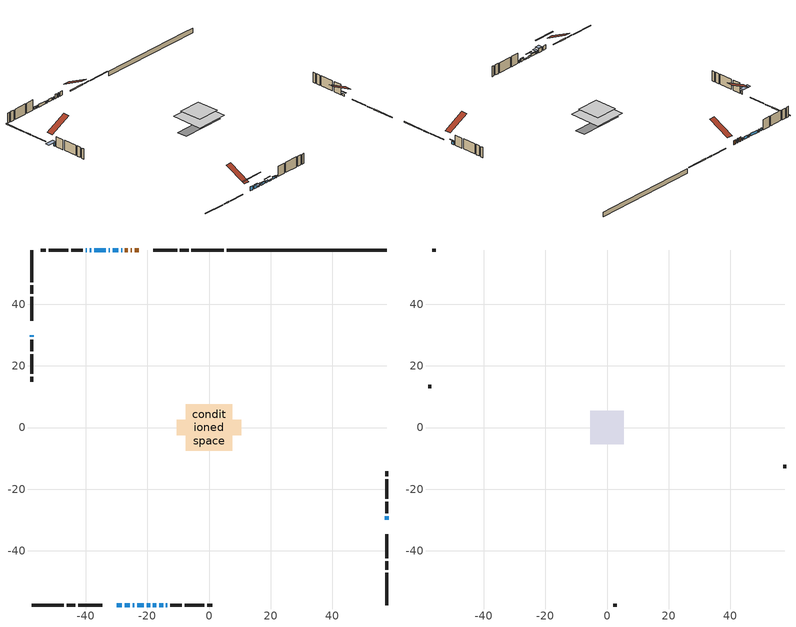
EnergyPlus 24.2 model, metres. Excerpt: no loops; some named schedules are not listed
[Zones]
conditioned space
 floor adiabatic (AdiabaticFloorConstruction): -7.55,-7.55 -7.55,7.55 7.55,7.55 7.55,-7.55 z2.9
 floor foundation (Slab1 construction): -10.51,-2.44 -10.51,2.44 10.51,2.44 10.51,-2.44 z-1.83
 wall outside (RimJoist1 construction): 4.82,57.57 -5.71,57.57 / -57.57,-57.57 -47.03,-57.57 / -57.57,57.57 -57.57,47.03 / 57.57,-57.57 57.57,-47.03 z0.46:0.76
 wall outside (RimJoist2 construction): -6.64,57.57 -9.41,57.57 / -46.11,-57.57 -43.34,-57.57 / -57.57,46.11 -57.57,43.34 / 57.57,-46.11 57.57,-43.34 z0.46:0.76
 wall outside (RimJoist3 construction): -10.34,57.57 -18.04,57.57 / -42.41,-57.57 -34.7,-57.57 / -57.57,42.41 -57.57,34.7 / 57.57,-42.41 57.57,-34.7 z0.46:0.76
 wall outside (AdiabaticWallConstruction 1): -22.75,57.57 -24.11,57.57 / -25.03,57.57 -25.42,57.57 / -26.35,57.57 -27.25,57.57 z0.46:2.49
 wall outside (AdiabaticWallConstruction): -28.17,57.57 -28.48,57.57 / -29.41,57.57 -31.18,57.57 / -32.11,57.57 -32.54,57.57 / -33.47,57.57 -37.23,57.57 / -38.16,57.57 -38.65,57.57 / -39.58,57.57 -40.02,57.57 z0.46:1.68; -29.99,-57.57 -28.32,-57.57 z0.46:2.37; -27.39,-57.57 -25.71,-57.57 z0.46:2.29; -24.78,-57.57 -24.27,-57.57 z0.46:1.58; -23.35,-57.57 -21.11,-57.57 / 57.57,-30 57.57,-28.77 / -16.14,-57.57 -14.92,-57.57 z0.46:1.53; -20.18,-57.57 -19.11,-57.57 z0.46:1.43; -18.19,-57.57 -17.06,-57.57 z0.46:0.92; -57.57,30 -57.57,29.38 z0.46:2.19; -13.99,-57.57 -13.48,-57.57 z0.46:1.22
 wall outside (Wall1 construction): -40.95,57.57 -44.7,57.57 / -12.55,-57.57 -8.8,-57.57 / -57.57,28.46 -57.57,24.71 / 57.57,-27.85 57.57,-24.1 z0.46:5.34
 wall outside (Wall2 construction): -45.63,57.57 -52.01,57.57 / -7.87,-57.57 -1.49,-57.57 / -57.57,23.78 -57.57,17.4 / 57.57,-23.17 57.57,-16.79 z0.46:5.34
 wall outside (Wall3 construction): -52.94,57.57 -54.6,57.57 / -0.56,-57.57 1.1,-57.57 / -57.57,16.47 -57.57,14.81 / 57.57,-15.86 57.57,-14.2 z0.46:5.34
 wall foundation (FoundationWall1 construction): 5.75,57.57,-1.83 5.75,57.57,0.46 52.39,57.57,0.46 52.39,57.57,0.36 57.57,57.57,0.36 57.57,57.57,-1.83
 window (WindowConstruction 12): -28.18,57.57 -28.48,57.57 z0.46:1.68
 window (WindowConstruction 5): -29.99,-57.57 -28.32,-57.57 z0.46:2.37
 window (WindowConstruction 6): -27.39,-57.57 -25.71,-57.57 z0.46:2.29
 window (WindowConstruction 7): -24.78,-57.57 -24.27,-57.57 z0.46:1.58
 window (WindowConstruction 8): -23.34,-57.57 -21.11,-57.57 z0.46:1.53
 window (WindowConstruction 9): -29.41,57.57 -31.18,57.57 z0.46:1.68
 window (WindowConstruction 10): 57.57,-29.99 57.57,-28.77 z0.46:1.53
 window (WindowConstruction 11): -20.18,-57.57 -19.11,-57.57 z0.46:1.43
 window (WindowConstruction 15): -18.18,-57.57 -17.07,-57.57 z0.46:0.92
 window (WindowConstruction 13): -32.11,57.57 -32.54,57.57 z0.46:1.68
 window (WindowConstruction 14): -57.57,29.99 -57.57,29.38 z0.46:2.19
 window (WindowConstruction): -33.47,57.57 -37.23,57.57 z0.46:1.68
 window (WindowConstruction 1): -38.16,57.57 -38.65,57.57 z0.46:1.68
 window (WindowConstruction 2): -39.58,57.57 -40.02,57.57 z0.46:1.68
 window (WindowConstruction 3): -16.14,-57.57 -14.92,-57.57 z0.46:1.53
 window (WindowConstruction 4): -13.99,-57.57 -13.48,-57.57 z0.46:1.22
 door (Door): -22.75,57.57 -24.11,57.57 z0.46:2.49
 door (Door 1): -25.03,57.57 -25.42,57.57 z0.46:2.49
 door (Door 2): -26.35,57.57 -27.25,57.57 z0.46:2.49
 ceiling adiabatic (AdiabaticFloorConstruction): 7.55,-7.55 7.55,7.55 -7.55,7.55 -7.55,-7.55 z2.9
attic - vented
 floor to conditioned space (Floor1 construction Reversed): -5.39,-5.39 -5.39,5.39 5.39,5.39 5.39,-5.39 z5.34
 wall outside (Wall4 construction): -55.53,57.57 -56.64,57.57 / 2.03,-57.57 3.14,-57.57 / -57.57,13.88 -57.57,12.77 / 57.57,-13.27 57.57,-12.16 z0.46:5.34
 roof outside (Roof1 construction): -21.82,57.57,5.34 -21.82,47.37,10.44 -18.97,47.37,10.44 -18.97,57.57,5.34; -30.92,-57.57,5.34 -30.92,-47.37,10.44 -33.77,-47.37,10.44 -33.77,-57.57,5.34; -57.57,30.92,5.34 -47.37,30.92,10.44 -47.37,33.77,10.44 -57.57,33.77,5.34; 57.57,-30.92,5.34 47.37,-30.92,10.44 47.37,-33.77,10.44 57.57,-33.77,5.34
shading: -23.75,-57.57 -34.56,-57.57 -34.56,-57.87 -23.75,-57.87 z6.93; -25.53,-57.57 -27.57,-57.57 -27.57,-59.4 -25.53,-59.4 z2.47; -23.98,-57.57 -25.08,-57.57 -25.08,-59.4 -23.98,-59.4 z1.88; -20.93,-57.57 -23.52,-57.57 -23.52,-57.87 -20.93,-57.87 z1.71; 57.57,-28.02 57.57,-30.75 57.87,-30.75 57.87,-28.02 z2.29; -17.89,-57.57 -21.4,-57.57 -21.4,-57.87 -17.89,-57.87 z2.65; -17.01,-57.57 -18.25,-57.57 -18.25,-57.69 -17.01,-57.69 z0.98; -57.57,28.77 -57.57,30.6 -61.84,30.6 -61.84,28.77 z2.8; -14.74,-57.57 -16.32,-57.57 -16.32,-57.95 -14.74,-57.95 z1.71; -13.3,-57.57 -14.17,-57.57 -14.17,-57.95 -13.3,-57.95 z1.4
[Building]
Building 1: Terrain=Suburbs
[Site:Location]
Sault Ste Marie AP_ON: Latitude {deg}=46.49; Longitude {deg}=-84.51; Time Zone {hr}=-5; Elevation {m}=192; Keep Site Location Information=Yes
[Site:GroundTemperature:Shallow]
0.840846, -1.16074, -1.32103, -0.371179, 3.44196, 7.23733, 10.5277, 12.6121, 12.7892, 11.0939, 7.8874, 4.20846
[Site:WaterMainsTemperature]
Calculation Method=Schedule; Temperature Schedule=mains temperature schedule
[Material] Roughness=Rough; Thermal Absorptance=0.9
Name | Thickness {m} | Conductivity {W/m-K} | Density {kg/m3} | Specific Heat {J/kg-K} | Solar Absorptance | Visible Absorptance
asphalt or fiberglass shingles | 0.00635 | 0.162714 | 1121.4 | 1465.45 | 0.91 | 0.91
ceiling loosefill ins | 0.338667 | 0.0480833 | 16.02 | 1046.75 | 0.7 | 0.7
ceiling stud and cavity | 0.1397 | 0.135387 | 65.682 | 1177.47 | 0.7 | 0.7
concrete 4.0 in. | 0.1016 | 1.803125 | 2242.8 | 837.4 | 0.7 | 0.7
concrete 8.0 in. | 0.2032 | 1.803125 | 2242.8 | 837.4 | 0.7 | 0.7
door material | 0.04445 | 0.053851 | 512.64 | 1214.23 | 0.7 | 0.7
door material 1 | 0.04445 | 0.0639163 | 512.64 | 1214.23 | 0.7 | 0.7
exterior vertical ins | 0.0460229 | 0.029427 | 32.04 | 1214.23 | 0.7 | 0.7
floor covering | 0.0127 | 0.0433444 | 54.468 | 1339.84 | 0.6 | 0.6
floor rigid ins; wall rigid ins 1 | 0.512978 | 0.029427 | 32.04 | 1214.23 | 0.7 | 0.7
floor stud and cavity | 0.1397 | 1.75129 | 37.0049 | 1207.88 | 0.7 | 0.7
furniture material conditioned space 1 | 0.1524 | 0.115458 | 640.8 | 1214.23 | 0.6 | 0.6
gypsum board | 0.0127 | 0.160291 | 801 | 837.4 | 0.6 | 0.6
gypsum board 1 | 0.0127 | 0.160291 | 801 | 837.4 | 0.7 | 0.7
osb sheathing 0.5 in. | 0.0127 | 0.115458 | 512.64 | 1214.23 | 0.7 | 0.7
osb sheathing 0.75 in. | 0.01905 | 0.115458 | 512.64 | 1214.23 | 0.7 | 0.7
osb sheathing 2.0 in. | 0.0508 | 0.115458 | 512.64 | 1214.23 | 0.7 | 0.7
rim joist rigid ins; wall rigid ins | 0.051816 | 0.029427 | 32.04 | 1214.23 | 0.7 | 0.7
rim joist stud and cavity | 0.0508 | 0.0404867 | 125.044 | 1163.47 | 0.6 | 0.6
rim joist stud and cavity 1 | 0.0508 | 0.0455349 | 125.044 | 1163.47 | 0.6 | 0.6
rim joist stud and cavity 2 | 0.0508 | 0.0407728 | 125.044 | 1163.47 | 0.6 | 0.6
wall stud and cavity | 0.1397 | 0.0930111 | 139.0536 | 1170.24 | 0.7 | 0.7
wall stud and cavity 1 | 0.1397 | 0.142953 | 139.0536 | 1170.24 | 0.7 | 0.7
wall stud and cavity 2 | 0.1397 | 0.100811 | 139.0536 | 1170.24 | 0.7 | 0.7
wall stud and cavity 3 | 0.0889 | 6.9971 | 50.32683 | 1063.81 | 0.6 | 0.6
wall stud and cavity 4 | 0.0889 | 0.380278 | 52.3479 | 1209.89 | 0.7 | 0.7
wall stud and cavity 5 | 0.0889 | 0.391764 | 83.0341 | 1211.67 | 0.7 | 0.7
wood siding | 0.0254 | 0.102417 | 544.68 | 1172.36 | 0.57 | 0.57
wood siding 1 | 0.00254 | 0.102417 | 544.68 | 1172.36 | 0.57 | 0.57
wood siding 2; wood siding 3; wood siding 4 | 0.0254 | 0.102417 | 544.68 | 1172.36 | 0.7 | 0.7
[WindowMaterial:SimpleGlazingSystem]
Name | U-Factor {W/m2-K} | Solar Heat Gain Coefficient
WindowMaterial | 2.32912 | 0.53
WindowMaterial 1 | 2.44495 | 0.51
WindowMaterial 10 | 2.437 | 0.48
WindowMaterial 11 | 3.22056 | 0.53
WindowMaterial 12 | 3.219426 | 0.54
WindowMaterial 13 | 3.120061 | 0.63
WindowMaterial 14 | 3.1212 | 0.44
WindowMaterial 2 | 2.57668 | 0.42
WindowMaterial 3 | 2.40009 | 0.5
WindowMaterial 4 | 2.63516 | 0.39
WindowMaterial 5 | 2.28426 | 0.55
WindowMaterial 6 | 2.2888 | 0.55
WindowMaterial 7 | 2.5903 | 0.42
WindowMaterial 8 | 2.41315 | 0.49
WindowMaterial 9 | 2.430184 | 0.49
[Construction]
AdiabaticFloorConstruction: floor stud and cavity, floor rigid ins, osb sheathing 0.75 in., floor covering
AdiabaticWallConstruction: wood siding 3, wall rigid ins 1, wall stud and cavity 4, gypsum board
AdiabaticWallConstruction 1: wood siding 4, wall rigid ins 1, wall stud and cavity 4, gypsum board
Door; Door 2: door material
Door 1: door material 1
Floor1 construction Reversed: gypsum board, ceiling stud and cavity, ceiling loosefill ins
FoundationWall1 construction: concrete 8.0 in., gypsum board 1
furniture construction conditioned space 1: furniture material conditioned space 1
PartitionWallConstruction: gypsum board, wall stud and cavity 5, gypsum board
RimJoist1 construction: wood siding 2, rim joist rigid ins, osb sheathing 2.0 in., rim joist stud and cavity
RimJoist2 construction: wood siding 2, rim joist rigid ins, osb sheathing 2.0 in., rim joist stud and cavity 1
RimJoist3 construction: wood siding 2, rim joist rigid ins, osb sheathing 2.0 in., rim joist stud and cavity 2
Roof1 construction: asphalt or fiberglass shingles
Slab1 construction: concrete 4.0 in.
Wall1 construction: wood siding, osb sheathing 0.5 in., wall stud and cavity, gypsum board
Wall2 construction: wood siding, wall rigid ins, osb sheathing 0.5 in., wall stud and cavity 1, gypsum board
Wall3 construction: wood siding, osb sheathing 0.5 in., wall stud and cavity 2, gypsum board
Wall4 construction: wood siding 1, wall stud and cavity 3
WindowConstruction: WindowMaterial
WindowConstruction 1: WindowMaterial 1
WindowConstruction 10; WindowConstruction 3: WindowMaterial 3
WindowConstruction 11: WindowMaterial 10
WindowConstruction 12: WindowMaterial 11
WindowConstruction 13: WindowMaterial 12
WindowConstruction 14: WindowMaterial 13
WindowConstruction 15: WindowMaterial 14
WindowConstruction 2: WindowMaterial 2
WindowConstruction 4: WindowMaterial 4
WindowConstruction 5: WindowMaterial 5
WindowConstruction 6: WindowMaterial 6
WindowConstruction 7: WindowMaterial 7
WindowConstruction 8: WindowMaterial 8
WindowConstruction 9: WindowMaterial 9
[Zone] Multiplier=1; Part of Total Floor Area=Yes
Name | Volume {m3}
attic - vented | 93.4952
conditioned space | 846.9
[Space]
Name | Zone | Volume {m3}
attic - vented 1 | attic - vented | 93.4952
conditioned space 1 | conditioned space | 846.9
[ZoneInfiltration:EffectiveLeakageArea]
infil attic - vented 1: Zone or Space=attic - vented 1; Schedule=Always On Discrete; Effective Air Leakage Area {cm2}=4576.13; Stack Coefficient=0.000693753; Wind Coefficient=1.7796e-05
[ZoneMixing]
whole house fan mix: Zone or Space=attic - vented; Schedule=Always On Continuous; Design Flow Rate Calculation Method=Flow/Zone; Design Flow Rate {m3/s}=0; Source Zone or Space=conditioned space
[SurfaceProperty:ExposedFoundationPerimeter]
Slab1: Exposed Perimeter Calculation Method=TotalExposedPerimeter; Total Exposed Perimeter {m}=51.816
[InternalMass] Zone or ZoneList=conditioned space; Space or SpaceList=conditioned space 1
Name | Construction | Surface Area {m2}
furniture mass conditioned space 1 | furniture construction conditioned space 1 | 132.4
partition wall mass | PartitionWallConstruction | 331
[Lights]
interior lighting: Zone or ZoneList or Space or SpaceList=conditioned space 1; Schedule=interior lighting schedule; Design Level Calculation Method=LightingLevel; Lighting Level {W}=343.2; Return Air Fraction=0; Fraction Radiant=0.6; Fraction Visible=0.2; Fraction Replaceable=1
[People]
occupants: Zone or ZoneList or Space or SpaceList=conditioned space 1; Number of People Schedule=occupants schedule; Number of People Calculation Method=People; Number of People=3; Fraction Radiant=0.314171; Sensible Heat Fraction=0.56303; Activity Level Schedule=occupants activity schedule; Carbon Dioxide Generation Rate {m3/s-W}=0; Enable ASHRAE 55 Comfort Warnings=No; Mean Radiant Temperature Calculation Type=EnclosureAveraged
[ElectricEquipment] Zone or ZoneList or Space or SpaceList=conditioned space 1; Design Level Calculation Method=EquipmentLevel
Name | Schedule | Design Level {W} | Fraction Latent | Fraction Radiant | Fraction Lost
clothes dryer | clothes dryer schedule | 140.772 | 0.015 | 0.081 | 0.85
clothes washer | clothes washer schedule | 32.1985 | 0.03 | 0.162 | 0.7
cooking range | cooking range schedule | 215.147 | 0.08 | 0.432 | 0.2
dishwasher | dishwasher schedule | 66.8632 | 0.3 | 0.18 | 0.4
fridge | fridge schedule | 72.9452 | 0 | 0.6 | 0
mech vent bath fan 0 | mech vent bath fan 0 schedule | 50.2 | 0 | 0 | 1
mech vent bath fan 1 | mech vent bath fan 1 schedule | 50.2 | 0 | 0 | 1
mech vent house fan | mech vent house fan schedule | 19.9167 | 0 | 0 | 0.5
mech vent house fan cfis | mech vent house fan cfis schedule | 0 | 0 | 0 | 0
misc plug loads | misc plug loads schedule | 494.7 | 0.045 | 0.513 | 0.1
whole house fan | Always On Discrete | 0 | 0 | 0 | 1
[OtherEquipment] Zone or ZoneList or Space or SpaceList=conditioned space 1; Design Level Calculation Method=EquipmentLevel
Name | Fuel Type | Schedule | Design Level {W} | Fraction Latent | Fraction Radiant | Fraction Lost
clothes dryer 1 | Electricity | clothes dryer schedule | 0 | 0.015 | 0.081 | 0.85
cooking range 1 | Electricity | cooking range schedule | 0 | 0.08 | 0.432 | 0.2
general water use latent | None | general water use schedule | 62.594 | 1 | 0 | 0
general water use sensible | None | general water use schedule | -61.6891 | 0 | 0.6 | 0
mech vent house fan latent load | None | Always On Discrete | 0 | 1 | 0 | 0
mech vent house fan sensible load | None | Always On Discrete | 0 | 0 | 0 | 0
water heater energy adjustment1 | NaturalGas | Always On Discrete | 0.01 | 0 | 0 | 1
[ZoneInfiltration:DesignFlowRate] Zone or ZoneList or Space or SpaceList=conditioned space 1; Schedule=Always On Discrete; Design Flow Rate Calculation Method=Flow/Zone; Design Flow Rate {m3/s}=0
infil flow; natural vent flow; whole house fan flow
[Foundation:Kiva]
Foundation Kiva 1: Initial Indoor Air Temperature {C}=18; Wall Height Above Grade {m}=0.460004; Wall Depth Below Slab {m}=0.2032; Custom Block Material Name 1=exterior vertical ins; Custom Block Depth 1 {m}=2.28999; Custom Block X Position 1 {m}=0.2159; Custom Block Z Position 1 {m}=0
[Foundation:Kiva:Settings]
Soil Conductivity {W/m-K}=0.849921; Soil Density {kg/m3}=1842.3; Soil Specific Heat {J/kg-K}=418.7; Ground Solar Absorptivity=0.9; Ground Thermal Absorptivity=0.9; Ground Surface Roughness {m}=0.03; Far-Field Width {m}=40; Deep-Ground Boundary Condition=ZeroFlux; Deep-Ground Depth {m}=40; Minimum Cell Dimension {m}=0.2; Maximum Cell Growth Coefficient=3; Simulation Timestep=Timestep
[Exterior:Lights]
exterior lighting: Schedule=exterior lighting schedule; Design Level {W}=75.6
[Schedule:Constant]
Name | Hourly Value
Always On Continuous; mech vent house fan schedule; mech vent house fan cfis schedule; Always On Discrete | 1
occupants activity schedule | 117.228
fridge schedule | 0
[Schedule:Week:Daily]
interior lighting schedule Week Rule - Jan1-Jan27: interior lighting schedule day, interior lighting schedule day, interior lighting schedule day, interior lighting schedule day, interior lighting schedule day, interior lighting schedule day, interior lighting schedule day, interior lighting schedule default day, interior lighting schedule default day, interior lighting schedule default day, interior lighting schedule default day, interior lighting schedule default day
interior lighting schedule Week Rule - Jan28-Feb3: interior lighting schedule day, interior lighting schedule day, interior lighting schedule day, interior lighting schedule day, interior lighting schedule day 1, interior lighting schedule day 1, interior lighting schedule day 1, interior lighting schedule default day, interior lighting schedule default day, interior lighting schedule default day, interior lighting schedule default day, interior lighting schedule default day
interior lighting schedule Week Rule - Feb4-Feb24: interior lighting schedule day 1, interior lighting schedule day 1, interior lighting schedule day 1, interior lighting schedule day 1, interior lighting schedule day 1, interior lighting schedule day 1, interior lighting schedule day 1, interior lighting schedule default day, interior lighting schedule default day, interior lighting schedule default day, interior lighting schedule default day, interior lighting schedule default day
interior lighting schedule Week Rule - Feb25-Mar3: interior lighting schedule day 1, interior lighting schedule day 1, interior lighting schedule day 1, interior lighting schedule day 1, interior lighting schedule day 2, interior lighting schedule day 2, interior lighting schedule day 2, interior lighting schedule default day, interior lighting schedule default day, interior lighting schedule default day, interior lighting schedule default day, interior lighting schedule default day
interior lighting schedule Week Rule - Mar4-Mar31: interior lighting schedule day 2, interior lighting schedule day 2, interior lighting schedule day 2, interior lighting schedule day 2, interior lighting schedule day 2, interior lighting schedule day 2, interior lighting schedule day 2, interior lighting schedule default day, interior lighting schedule default day, interior lighting schedule default day, interior lighting schedule default day, interior lighting schedule default day
interior lighting schedule Week Rule - Apr1-Apr28: interior lighting schedule day 3, interior lighting schedule day 3, interior lighting schedule day 3, interior lighting schedule day 3, interior lighting schedule day 3, interior lighting schedule day 3, interior lighting schedule day 3, interior lighting schedule default day, interior lighting schedule default day, interior lighting schedule default day, interior lighting schedule default day, interior lighting schedule default day
interior lighting schedule Week Rule - Apr29-May5: interior lighting schedule day 3, interior lighting schedule day 3, interior lighting schedule day 4, interior lighting schedule day 4, interior lighting schedule day 4, interior lighting schedule day 4, interior lighting schedule day 4, interior lighting schedule default day, interior lighting schedule default day, interior lighting schedule default day, interior lighting schedule default day, interior lighting schedule default day
interior lighting schedule Week Rule - May6-May26: interior lighting schedule day 4, interior lighting schedule day 4, interior lighting schedule day 4, interior lighting schedule day 4, interior lighting schedule day 4, interior lighting schedule day 4, interior lighting schedule day 4, interior lighting schedule default day, interior lighting schedule default day, interior lighting schedule default day, interior lighting schedule default day, interior lighting schedule default day
interior lighting schedule Week Rule - May27-Jun2: interior lighting schedule day 4, interior lighting schedule day 4, interior lighting schedule day 4, interior lighting schedule day 4, interior lighting schedule day 4, interior lighting schedule day 5, interior lighting schedule day 5, interior lighting schedule default day, interior lighting schedule default day, interior lighting schedule default day, interior lighting schedule default day, interior lighting schedule default day
interior lighting schedule Week Rule - Jun3-Jun30: interior lighting schedule day 5, interior lighting schedule day 5, interior lighting schedule day 5, interior lighting schedule day 5, interior lighting schedule day 5, interior lighting schedule day 5, interior lighting schedule day 5, interior lighting schedule default day, interior lighting schedule default day, interior lighting schedule default day, interior lighting schedule default day, interior lighting schedule default day
interior lighting schedule Week Rule - Jul1-Jul28: interior lighting schedule day 6, interior lighting schedule day 6, interior lighting schedule day 6, interior lighting schedule day 6, interior lighting schedule day 6, interior lighting schedule day 6, interior lighting schedule day 6, interior lighting schedule default day, interior lighting schedule default day, interior lighting schedule default day, interior lighting schedule default day, interior lighting schedule default day
interior lighting schedule Week Rule - Jul29-Aug4: interior lighting schedule day 6, interior lighting schedule day 6, interior lighting schedule day 6, interior lighting schedule day 7, interior lighting schedule day 7, interior lighting schedule day 7, interior lighting schedule day 7, interior lighting schedule default day, interior lighting schedule default day, interior lighting schedule default day, interior lighting schedule default day, interior lighting schedule default day
interior lighting schedule Week Rule - Aug5-Aug25: interior lighting schedule day 7, interior lighting schedule day 7, interior lighting schedule day 7, interior lighting schedule day 7, interior lighting schedule day 7, interior lighting schedule day 7, interior lighting schedule day 7, interior lighting schedule default day, interior lighting schedule default day, interior lighting schedule default day, interior lighting schedule default day, interior lighting schedule default day
interior lighting schedule Week Rule - Aug26-Sep1: interior lighting schedule day 7, interior lighting schedule day 7, interior lighting schedule day 7, interior lighting schedule day 7, interior lighting schedule day 7, interior lighting schedule day 7, interior lighting schedule day 8, interior lighting schedule default day, interior lighting schedule default day, interior lighting schedule default day, interior lighting schedule default day, interior lighting schedule default day
interior lighting schedule Week Rule - Sep2-Sep29: interior lighting schedule day 8, interior lighting schedule day 8, interior lighting schedule day 8, interior lighting schedule day 8, interior lighting schedule day 8, interior lighting schedule day 8, interior lighting schedule day 8, interior lighting schedule default day, interior lighting schedule default day, interior lighting schedule default day, interior lighting schedule default day, interior lighting schedule default day
interior lighting schedule Week Rule - Sep30-Oct6: interior lighting schedule day 8, interior lighting schedule day 9, interior lighting schedule day 9, interior lighting schedule day 9, interior lighting schedule day 9, interior lighting schedule day 9, interior lighting schedule day 9, interior lighting schedule default day, interior lighting schedule default day, interior lighting schedule default day, interior lighting schedule default day, interior lighting schedule default day
interior lighting schedule Week Rule - Oct7-Oct27: interior lighting schedule day 9, interior lighting schedule day 9, interior lighting schedule day 9, interior lighting schedule day 9, interior lighting schedule day 9, interior lighting schedule day 9, interior lighting schedule day 9, interior lighting schedule default day, interior lighting schedule default day, interior lighting schedule default day, interior lighting schedule default day, interior lighting schedule default day
interior lighting schedule Week Rule - Oct28-Nov3: interior lighting schedule day 9, interior lighting schedule day 9, interior lighting schedule day 9, interior lighting schedule day 9, interior lighting schedule day 10, interior lighting schedule day 10, interior lighting schedule day 10, interior lighting schedule default day, interior lighting schedule default day, interior lighting schedule default day, interior lighting schedule default day, interior lighting schedule default day
interior lighting schedule Week Rule - Nov4-Nov24: interior lighting schedule day 10, interior lighting schedule day 10, interior lighting schedule day 10, interior lighting schedule day 10, interior lighting schedule day 10, interior lighting schedule day 10, interior lighting schedule day 10, interior lighting schedule default day, interior lighting schedule default day, interior lighting schedule default day, interior lighting schedule default day, interior lighting schedule default day
interior lighting schedule Week Rule - Nov25-Dec1: interior lighting schedule day 10, interior lighting schedule day 10, interior lighting schedule day 10, interior lighting schedule day 10, interior lighting schedule day 10, interior lighting schedule day 10, interior lighting schedule day 11, interior lighting schedule default day, interior lighting schedule default day, interior lighting schedule default day, interior lighting schedule default day, interior lighting schedule default day
interior lighting schedule Week Rule - Dec2-Dec31: interior lighting schedule day 11, interior lighting schedule day 11, interior lighting schedule day 11, interior lighting schedule day 11, interior lighting schedule day 11, interior lighting schedule day 11, interior lighting schedule day 11, interior lighting schedule default day, interior lighting schedule default day, interior lighting schedule default day, interior lighting schedule default day, interior lighting schedule default day
occupants schedule Week Rule - Jan1-Dec31: occupants schedule day, occupants schedule day, occupants schedule day, occupants schedule day, occupants schedule day, occupants schedule day, occupants schedule day, occupants schedule default day, occupants schedule default day, occupants schedule default day, occupants schedule default day, occupants schedule default day
clothes dryer schedule Week Rule - Jan1-Dec31: clothes dryer schedule day, clothes dryer schedule day, clothes dryer schedule day, clothes dryer schedule day, clothes dryer schedule day, clothes dryer schedule day, clothes dryer schedule day, clothes dryer schedule default day, clothes dryer schedule default day, clothes dryer schedule default day, clothes dryer schedule default day, clothes dryer schedule default day
clothes washer schedule Week Rule - Jan1-Dec31: clothes washer schedule day, clothes washer schedule day, clothes washer schedule day, clothes washer schedule day, clothes washer schedule day, clothes washer schedule day, clothes washer schedule day, clothes washer schedule default day, clothes washer schedule default day, clothes washer schedule default day, clothes washer schedule default day, clothes washer schedule default day
cooking range schedule Week Rule - Jan1-Dec31: cooking range schedule day, cooking range schedule day, cooking range schedule day, cooking range schedule day, cooking range schedule day, cooking range schedule day, cooking range schedule day, cooking range schedule default day, cooking range schedule default day, cooking range schedule default day, cooking range schedule default day, cooking range schedule default day
dishwasher schedule Week Rule - Jan1-Dec31: dishwasher schedule day, dishwasher schedule day, dishwasher schedule day, dishwasher schedule day, dishwasher schedule day, dishwasher schedule day, dishwasher schedule day, dishwasher schedule default day, dishwasher schedule default day, dishwasher schedule default day, dishwasher schedule default day, dishwasher schedule default day
mech vent bath fan 0 schedule Week Rule - Jan1-Dec31: mech vent bath fan 0 schedule day, mech vent bath fan 0 schedule day, mech vent bath fan 0 schedule day, mech vent bath fan 0 schedule day, mech vent bath fan 0 schedule day, mech vent bath fan 0 schedule day, mech vent bath fan 0 schedule day, mech vent bath fan 0 schedule default day, mech vent bath fan 0 schedule default day, mech vent bath fan 0 schedule default day, mech vent bath fan 0 schedule default day, mech vent bath fan 0 schedule default day
mech vent bath fan 1 schedule Week Rule - Jan1-Dec31: mech vent bath fan 1 schedule day, mech vent bath fan 1 schedule day, mech vent bath fan 1 schedule day, mech vent bath fan 1 schedule day, mech vent bath fan 1 schedule day, mech vent bath fan 1 schedule day, mech vent bath fan 1 schedule day, mech vent bath fan 1 schedule default day, mech vent bath fan 1 schedule default day, mech vent bath fan 1 schedule default day, mech vent bath fan 1 schedule default day, mech vent bath fan 1 schedule default day
misc plug loads schedule Week Rule - Jan1-Dec31: misc plug loads schedule day, misc plug loads schedule day, misc plug loads schedule day, misc plug loads schedule day, misc plug loads schedule day, misc plug loads schedule day, misc plug loads schedule day, misc plug loads schedule default day, misc plug loads schedule default day, misc plug loads schedule default day, misc plug loads schedule default day, misc plug loads schedule default day
general water use schedule Week Rule - Jan1-Dec31: general water use schedule day, general water use schedule day, general water use schedule day, general water use schedule day, general water use schedule day, general water use schedule day, general water use schedule day, general water use schedule default day, general water use schedule default day, general water use schedule default day, general water use schedule default day, general water use schedule default day
exterior lighting schedule Week Rule - Jan1-Jan27: exterior lighting schedule day, exterior lighting schedule day, exterior lighting schedule day, exterior lighting schedule day, exterior lighting schedule day, exterior lighting schedule day, exterior lighting schedule day, exterior lighting schedule default day, exterior lighting schedule default day, exterior lighting schedule default day, exterior lighting schedule default day, exterior lighting schedule default day
exterior lighting schedule Week Rule - Jan28-Feb3: exterior lighting schedule day, exterior lighting schedule day, exterior lighting schedule day, exterior lighting schedule day, exterior lighting schedule day 1, exterior lighting schedule day 1, exterior lighting schedule day 1, exterior lighting schedule default day, exterior lighting schedule default day, exterior lighting schedule default day, exterior lighting schedule default day, exterior lighting schedule default day
exterior lighting schedule Week Rule - Feb4-Feb24: exterior lighting schedule day 1, exterior lighting schedule day 1, exterior lighting schedule day 1, exterior lighting schedule day 1, exterior lighting schedule day 1, exterior lighting schedule day 1, exterior lighting schedule day 1, exterior lighting schedule default day, exterior lighting schedule default day, exterior lighting schedule default day, exterior lighting schedule default day, exterior lighting schedule default day
exterior lighting schedule Week Rule - Feb25-Mar3: exterior lighting schedule day 1, exterior lighting schedule day 1, exterior lighting schedule day 1, exterior lighting schedule day 1, exterior lighting schedule day 2, exterior lighting schedule day 2, exterior lighting schedule day 2, exterior lighting schedule default day, exterior lighting schedule default day, exterior lighting schedule default day, exterior lighting schedule default day, exterior lighting schedule default day
exterior lighting schedule Week Rule - Mar4-Mar31: exterior lighting schedule day 2, exterior lighting schedule day 2, exterior lighting schedule day 2, exterior lighting schedule day 2, exterior lighting schedule day 2, exterior lighting schedule day 2, exterior lighting schedule day 2, exterior lighting schedule default day, exterior lighting schedule default day, exterior lighting schedule default day, exterior lighting schedule default day, exterior lighting schedule default day
exterior lighting schedule Week Rule - Apr1-Apr28: exterior lighting schedule day 3, exterior lighting schedule day 3, exterior lighting schedule day 3, exterior lighting schedule day 3, exterior lighting schedule day 3, exterior lighting schedule day 3, exterior lighting schedule day 3, exterior lighting schedule default day, exterior lighting schedule default day, exterior lighting schedule default day, exterior lighting schedule default day, exterior lighting schedule default day
exterior lighting schedule Week Rule - Apr29-May5: exterior lighting schedule day 3, exterior lighting schedule day 3, exterior lighting schedule day 4, exterior lighting schedule day 4, exterior lighting schedule day 4, exterior lighting schedule day 4, exterior lighting schedule day 4, exterior lighting schedule default day, exterior lighting schedule default day, exterior lighting schedule default day, exterior lighting schedule default day, exterior lighting schedule default day
exterior lighting schedule Week Rule - May6-May26: exterior lighting schedule day 4, exterior lighting schedule day 4, exterior lighting schedule day 4, exterior lighting schedule day 4, exterior lighting schedule day 4, exterior lighting schedule day 4, exterior lighting schedule day 4, exterior lighting schedule default day, exterior lighting schedule default day, exterior lighting schedule default day, exterior lighting schedule default day, exterior lighting schedule default day
exterior lighting schedule Week Rule - May27-Jun2: exterior lighting schedule day 4, exterior lighting schedule day 4, exterior lighting schedule day 4, exterior lighting schedule day 4, exterior lighting schedule day 4, exterior lighting schedule day 5, exterior lighting schedule day 5, exterior lighting schedule default day, exterior lighting schedule default day, exterior lighting schedule default day, exterior lighting schedule default day, exterior lighting schedule default day
exterior lighting schedule Week Rule - Jun3-Jun30: exterior lighting schedule day 5, exterior lighting schedule day 5, exterior lighting schedule day 5, exterior lighting schedule day 5, exterior lighting schedule day 5, exterior lighting schedule day 5, exterior lighting schedule day 5, exterior lighting schedule default day, exterior lighting schedule default day, exterior lighting schedule default day, exterior lighting schedule default day, exterior lighting schedule default day
exterior lighting schedule Week Rule - Jul1-Jul28: exterior lighting schedule day 6, exterior lighting schedule day 6, exterior lighting schedule day 6, exterior lighting schedule day 6, exterior lighting schedule day 6, exterior lighting schedule day 6, exterior lighting schedule day 6, exterior lighting schedule default day, exterior lighting schedule default day, exterior lighting schedule default day, exterior lighting schedule default day, exterior lighting schedule default day
[Schedule:Year]
interior lighting schedule: interior lighting schedule Week Rule - Jan1-Jan27, 1, 1, 1, 27, interior lighting schedule Week Rule - Jan28-Feb3, 1, 28, 2, 3, interior lighting schedule Week Rule - Feb4-Feb24, 2, 4, 2, 24, interior lighting schedule Week Rule - Feb25-Mar3, 2, 25, 3, 3, interior lighting schedule Week Rule - Mar4-Mar31, 3, 4, 3, 31, interior lighting schedule Week Rule - Apr1-Apr28, 4, 1, 4, 28, interior lighting schedule Week Rule - Apr29-May5, 4, 29, 5, 5, interior lighting schedule Week Rule - May6-May26, 5, 6, 5, 26, interior lighting schedule Week Rule - May27-Jun2, 5, 27, 6, 2, interior lighting schedule Week Rule - Jun3-Jun30, 6, 3, 6, 30, interior lighting schedule Week Rule - Jul1-Jul28, 7, 1, 7, 28, interior lighting schedule Week Rule - Jul29-Aug4, 7, 29, 8, 4, interior lighting schedule Week Rule - Aug5-Aug25, 8, 5, 8, 25, interior lighting schedule Week Rule - Aug26-Sep1, 8, 26, 9, 1, interior lighting schedule Week Rule - Sep2-Sep29, 9, 2, 9, 29, interior lighting schedule Week Rule - Sep30-Oct6, 9, 30, 10, 6, interior lighting schedule Week Rule - Oct7-Oct27, 10, 7, 10, 27, interior lighting schedule Week Rule - Oct28-Nov3, 10, 28, 11, 3, interior lighting schedule Week Rule - Nov4-Nov24, 11, 4, 11, 24, interior lighting schedule Week Rule - Nov25-Dec1, 11, 25, 12, 1, interior lighting schedule Week Rule - Dec2-Dec31, 12, 2, 12, 31
occupants schedule: occupants schedule Week Rule - Jan1-Dec31, 1, 1, 12, 31
clothes dryer schedule: clothes dryer schedule Week Rule - Jan1-Dec31, 1, 1, 12, 31
clothes washer schedule: clothes washer schedule Week Rule - Jan1-Dec31, 1, 1, 12, 31
cooking range schedule: cooking range schedule Week Rule - Jan1-Dec31, 1, 1, 12, 31
dishwasher schedule: dishwasher schedule Week Rule - Jan1-Dec31, 1, 1, 12, 31
mech vent bath fan 0 schedule: mech vent bath fan 0 schedule Week Rule - Jan1-Dec31, 1, 1, 12, 31
mech vent bath fan 1 schedule: mech vent bath fan 1 schedule Week Rule - Jan1-Dec31, 1, 1, 12, 31
misc plug loads schedule: misc plug loads schedule Week Rule - Jan1-Dec31, 1, 1, 12, 31
general water use schedule: general water use schedule Week Rule - Jan1-Dec31, 1, 1, 12, 31
exterior lighting schedule: exterior lighting schedule Week Rule - Jan1-Jan27, 1, 1, 1, 27, exterior lighting schedule Week Rule - Jan28-Feb3, 1, 28, 2, 3, exterior lighting schedule Week Rule - Feb4-Feb24, 2, 4, 2, 24, exterior lighting schedule Week Rule - Feb25-Mar3, 2, 25, 3, 3, exterior lighting schedule Week Rule - Mar4-Mar31, 3, 4, 3, 31, exterior lighting schedule Week Rule - Apr1-Apr28, 4, 1, 4, 28, exterior lighting schedule Week Rule - Apr29-May5, 4, 29, 5, 5, exterior lighting schedule Week Rule - May6-May26, 5, 6, 5, 26, exterior lighting schedule Week Rule - May27-Jun2, 5, 27, 6, 2, exterior lighting schedule Week Rule - Jun3-Jun30, 6, 3, 6, 30, exterior lighting schedule Week Rule - Jul1-Jul28, 7, 1, 7, 28, exterior lighting schedule Week Rule - Jul29-Aug4, 7, 29, 8, 4, exterior lighting schedule Week Rule - Aug5-Aug25, 8, 5, 8, 25, exterior lighting schedule Week Rule - Aug26-Sep1, 8, 26, 9, 1, exterior lighting schedule Week Rule - Sep2-Sep29, 9, 2, 9, 29, exterior lighting schedule Week Rule - Sep30-Oct6, 9, 30, 10, 6, exterior lighting schedule Week Rule - Oct7-Oct27, 10, 7, 10, 27, exterior lighting schedule Week Rule - Oct28-Nov3, 10, 28, 11, 3, exterior lighting schedule Week Rule - Nov4-Nov24, 11, 4, 11, 24, exterior lighting schedule Week Rule - Nov25-Dec1, 11, 25, 12, 1, exterior lighting schedule Week Rule - Dec2-Dec31, 12, 2, 12, 31
[Schedule:Compact]
mains temperature schedule: Through: 01/01, For: AllDays, Until: 24:00, 5.72222, Through: 01/02, For: AllDays, Until: 24:00, 5.65667, Through: 01/03, For: AllDays, Until: 24:00, 5.59222, Through: 01/04, For: AllDays, Until: 24:00, 5.52889, Through: 01/05, For: AllDays, Until: 24:00, 5.46667, Through: 01/06, For: AllDays, Until: 24:00, 5.405, Through: 01/07, For: AllDays, Until: 24:00, 5.345, Through: 01/08, For: AllDays, Until: 24:00, 5.28556, Through: 01/09, For: AllDays, Until: 24:00, 5.22722, Through: 01/10, For: AllDays, Until: 24:00, 5.17, Through: 01/11, For: AllDays, Until: 24:00, 5.11389, Through: 01/12, For: AllDays, Until: 24:00, 5.05889, Through: 01/13, For: AllDays, Until: 24:00, 5.00556, Through: 01/14, For: AllDays, Until: 24:00, 4.95278, Through: 01/15, For: AllDays, Until: 24:00, 4.90111, Through: 01/16, For: AllDays, Until: 24:00, 4.85111, Through: 01/17, For: AllDays, Until: 24:00, 4.80167, Through: 01/18, For: AllDays, Until: 24:00, 4.75389, Through: 01/19, For: AllDays, Until: 24:00, 4.70722, Through: 01/20, For: AllDays, Until: 24:00, 4.66167, Through: 01/21, For: AllDays, Until: 24:00, 4.61778, Through: 01/22, For: AllDays, Until: 24:00, 4.575, Through: 01/23, For: AllDays, Until: 24:00, 4.53333, Through: 01/24, For: AllDays, Until: 24:00, 4.49278, Through: 01/25, For: AllDays, Until: 24:00, 4.45389, Through: 01/26, For: AllDays, Until: 24:00, 4.41611, Through: 01/27, For: AllDays, Until: 24:00, 4.38, Through: 01/28, For: AllDays, Until: 24:00, 4.345, Through: 01/29, For: AllDays, Until: 24:00, 4.31111, Through: 01/30, For: AllDays, Until: 24:00, 4.27889, Through: 01/31, For: AllDays, Until: 24:00, 4.24833, Through: 02/01, For: AllDays, Until: 24:00, 4.21833, Through: 02/02, For: AllDays, Until: 24:00, 4.19056, Through: 02/03, For: AllDays, Until: 24:00, 4.16333, Through: 02/04, For: AllDays, Until: 24:00, 4.13833, Through: 02/05, For: AllDays, Until: 24:00, 4.11444, Through: 02/06, For: AllDays, Until: 24:00, 4.09167, Through: 02/07, For: AllDays, Until: 24:00, 4.07056, Through: 02/08, For: AllDays, Until: 24:00, 4.05111, Through: 02/09, For: AllDays, Until: 24:00, 4.03278, Through: 02/10, For: AllDays, Until: 24:00, 4.01611, Through: 02/11, For: AllDays, Until: 24:00, 4.00056, Through: 02/12, For: AllDays, Until: 24:00, 3.98667, Through: 02/13, For: AllDays, Until: 24:00, 3.97444, Through: 02/14, For: AllDays, Until: 24:00, 3.96333, Through: 02/15, For: AllDays, Until: 24:00, 3.95389, Through: 02/16, For: AllDays, Until: 24:00, 3.94556, Through: 02/17, For: AllDays, Until: 24:00, 3.93889, Through: 02/18, For: AllDays, Until: 24:00, 3.93389, Through: 02/19, For: AllDays, Until: 24:00, 3.93056, Through: 02/20, For: AllDays, Until: 24:00, 3.92833, Through: 02/21, For: AllDays, Until: 24:00, 3.92722, Through: 02/22, For: AllDays, Until: 24:00, 3.92833, Through: 02/23, For: AllDays, Until: 24:00, 3.93056, Through: 02/24, For: AllDays, Until: 24:00, 3.93444, Through: 02/25, For: AllDays, Until: 24:00, 3.93944, Through: 02/26, For: AllDays, Until: 24:00, 3.94611, Through: 02/27, For: AllDays, Until: 24:00, 3.95444, Through: 02/28, For: AllDays, Until: 24:00, 3.96389, Through: 03/01, For: AllDays, Until: 24:00, 3.975, Through: 03/02, For: AllDays, Until: 24:00, 3.98722, Through: 03/03, For: AllDays, Until: 24:00, 4.00111, Through: 03/04, For: AllDays, Until: 24:00, 4.01667, Through: 03/05, For: AllDays, Until: 24:00, 4.03389, Through: 03/06, For: AllDays, Until: 24:00, 4.05167, Through: 03/07, For: AllDays, Until: 24:00, 4.07167, Through: 03/08, For: AllDays, Until: 24:00, 4.09278, Through: 03/09, For: AllDays, Until: 24:00, 4.11556, Through: 03/10, For: AllDays, Until: 24:00, 4.13944, Through: 03/11, For: AllDays, Until: 24:00, 4.165, Through: 03/12, For: AllDays, Until: 24:00, 4.19167, Through: 03/13, For: AllDays, Until: 24:00, 4.22, Through: 03/14, For: AllDays, Until: 24:00, 4.24944, Through: 03/15, For: AllDays, Until: 24:00, 4.28056, Through: 03/16, For: AllDays, Until: 24:00, 4.31278, Through: 03/17, For: AllDays, Until: 24:00, 4.34667, Through: 03/18, For: AllDays, Until: 24:00, 4.38167, Through: 03/19, For: AllDays, Until: 24:00, 4.41833, Through: 03/20, For: AllDays, Until: 24:00, 4.45611, Through: 03/21, For: AllDays, Until: 24:00, 4.495, Through: 03/22, For: AllDays, Until: 24:00, 4.53556, Through: 03/23, For: AllDays, Until: 24:00, 4.57722, Through: 03/24, For: AllDays, Until: 24:00, 4.62, Through: 03/25, For: AllDays, Until: 24:00, 4.66444, Through: 03/26, For: AllDays, Until: 24:00, 4.70944, Through: 03/27, For: AllDays, Until: 24:00, 4.75611, Through: 03/28, For: AllDays, Until: 24:00, 4.80444, Through: 03/29, For: AllDays, Until: 24:00, 4.85333, Through: 03/30, For: AllDays, Until: 24:00, 4.90389, Through: 03/31, For: AllDays, Until: 24:00, 4.95556, Through: 04/01, For: AllDays, Until: 24:00, 5.00778, Through: 04/02, For: AllDays, Until: 24:00, 5.06167, Through: 04/03, For: AllDays, Until: 24:00, 5.11667, Through: 04/04, For: AllDays, Until: 24:00, 5.17278, Through: 04/05, For: AllDays, Until: 24:00, 5.23, Through: 04/06, For: AllDays, Until: 24:00, 5.28833, Through: 04/07, For: AllDays, Until: 24:00, 5.34778, Through: 04/08, For: AllDays, Until: 24:00, 5.40833, Through: 04/09, For: AllDays, Until: 24:00, 5.47, Through: 04/10, For: AllDays, Until: 24:00, 5.53222, Through: 04/11, For: AllDays, Until: 24:00, 5.59556, Through: 04/12, For: AllDays, Until: 24:00, 5.66, Through: 04/13, For: AllDays, Until: 24:00, 5.72556, Through: 04/14, For: AllDays, Until: 24:00, 5.79222, Through: 04/15, For: AllDays, Until: 24:00, 5.85944, Through: 04/16, For: AllDays, Until: 24:00, 5.92722, Through: 04/17, For: AllDays, Until: 24:00, 5.99667, Through: 04/18, For: AllDays, Until: 24:00, 6.06667, Through: 04/19, For: AllDays, Until: 24:00, 6.13722, Through: 04/20, For: AllDays, Until: 24:00, 6.20889, Through: 04/21, For: AllDays, Until: 24:00, 6.28111, Through: 04/22, For: AllDays, Until: 24:00, 6.35444, Through: 04/23, For: AllDays, Until: 24:00, 6.42833, Through: 04/24, For: AllDays, Until: 24:00, 6.50278, Through: 04/25, For: AllDays, Until: 24:00, 6.57833, Through: 04/26, For: AllDays, Until: 24:00, 6.65444, Through: 04/27, For: AllDays, Until: 24:00, 6.73111, Through: 04/28, For: AllDays, Until: 24:00, 6.80833, Through: 04/29, For: AllDays, Until: 24:00, 6.88611, Through: 04/30, For: AllDays, Until: 24:00, 6.965, Through: 05/01, For: AllDays, Until: 24:00, 7.04389, Through: 05/02, For: AllDays, Until: 24:00, 7.12389, Through: 05/03, For: AllDays, Until: 24:00, 7.20389, Through: 05/04, For: AllDays, Until: 24:00, 7.28444, Through: 05/05, For: AllDays, Until: 24:00, 7.36611, Through: 05/06, For: AllDays, Until: 24:00, 7.44778, Through: 05/07, For: AllDays, Until: 24:00, 7.52944, Through: 05/08, For: AllDays, Until: 24:00, 7.61222, Through: 05/09, For: AllDays, Until: 24:00, 7.695, Through: 05/10, For: AllDays, Until: 24:00, 7.77833, Through: 05/11, For: AllDays, Until: 24:00, 7.86167, Through: 05/12, For: AllDays, Until: 24:00, 7.94556, Through: 05/13, For: AllDays, Until: 24:00, 8.03, Through: 05/14, For: AllDays, Until: 24:00, 8.11444, Through: 05/15, For: AllDays, Until: 24:00, 8.19889, Through: 05/16, For: AllDays, Until: 24:00, 8.28389, Through: 05/17, For: AllDays, Until: 24:00, 8.36889, Through: 05/18, For: AllDays, Until: 24:00, 8.45389, Through: 05/19, For: AllDays, Until: 24:00, 8.53944, Through: 05/20, For: AllDays, Until: 24:00, 8.625, Through: 05/21, For: AllDays, Until: 24:00, 8.71056, Through: 05/22, For: AllDays, Until: 24:00, 8.79611, Through: 05/23, For: AllDays, Until: 24:00, 8.88167, Through: 05/24, For: AllDays, Until: 24:00, 8.96722, Through: 05/25, For: AllDays, Until: 24:00, 9.05278, Through: 05/26, For: AllDays, Until: 24:00, 9.13833, Through: 05/27, For: AllDays, Until: 24:00, 9.22389, Through: 05/28, For: AllDays, Until: 24:00, 9.30944, Through: 05/29, For: AllDays, Until: 24:00, 9.39444, Through: 05/30, For: AllDays, Until: 24:00, 9.48, Through: 05/31, For: AllDays, Until: 24:00, 9.56444, Through: 06/01, For: AllDays, Until: 24:00, 9.64944, Through: 06/02, For: AllDays, Until: 24:00, 9.73389, Through: 06/03, For: AllDays, Until: 24:00, 9.81833, Through: 06/04, For: AllDays, Until: 24:00, 9.90222, Through: 06/05, For: AllDays, Until: 24:00, 9.98611, Through: 06/06, For: AllDays, Until: 24:00, 10.0694, Through: 06/07, For: AllDays, Until: 24:00, 10.1528, Through: 06/08, For: AllDays, Until: 24:00, 10.235, Through: 06/09, For: AllDays, Until: 24:00, 10.3178, Through: 06/10, For: AllDays, Until: 24:00, 10.3994, Through: 06/11, For: AllDays, Until: 24:00, 10.4811, Through: 06/12, For: AllDays, Until: 24:00, 10.5617, Through: 06/13, For: AllDays, Until: 24:00, 10.6422, Through: 06/14, For: AllDays, Until: 24:00, 10.7222, Through: 06/15, For: AllDays, Until: 24:00, 10.8017, Through: 06/16, For: AllDays, Until: 24:00, 10.8806, Through: 06/17, For: AllDays, Until: 24:00, 10.9589, Through: 06/18, For: AllDays, Until: 24:00, 11.0367, Through: 06/19, For: AllDays, Until: 24:00, 11.1133, Through: 06/20, For: AllDays, Until: 24:00, 11.19, Through: 06/21, For: AllDays, Until: 24:00, 11.2656, Through: 06/22, For: AllDays, Until: 24:00, 11.3406, Through: 06/23, For: AllDays, Until: 24:00, 11.415, Through: 06/24, For: AllDays, Until: 24:00, 11.4883, Through: 06/25, For: AllDays, Until: 24:00, 11.5611, Through: 06/26, For: AllDays, Until: 24:00, 11.6333, Through: 06/27, For: AllDays, Until: 24:00, 11.7044, Through: 06/28, For: AllDays, Until: 24:00, 11.775, Through: 06/29, For: AllDays, Until: 24:00, 11.8444, Through: 06/30, For: AllDays, Until: 24:00, 11.9128, Through: 07/01, For: AllDays, Until: 24:00, 11.9806, Through: 07/02, For: AllDays, Until: 24:00, 12.0472, Through: 07/03, For: AllDays, Until: 24:00, 12.1133, Through: 07/04, For: AllDays, Until: 24:00, 12.1783, Through: 07/05, For: AllDays, Until: 24:00, 12.2422, Through: 07/06, For: AllDays, Until: 24:00, 12.3056, Through: 07/07, For: AllDays, Until: 24:00, 12.3672, Through: 07/08, For: AllDays, Until: 24:00, 12.4283, Through: 07/09, For: AllDays, Until: 24:00, 12.4883, Through: 07/10, For: AllDays, Until: 24:00, 12.5472, Through: 07/11, For: AllDays, Until: 24:00, 12.605, Through: 07/12, For: AllDays, Until: 24:00, 12.6617, Through: 07/13, For: AllDays, Until: 24:00, 12.7172, Through: 07/14, For: AllDays, Until: 24:00, 12.7717, Through: 07/15, For: AllDays, Until: 24:00, 12.8244, Through: 07/16, For: AllDays, Until: 24:00, 12.8767, Through: 07/17, For: AllDays, Until: 24:00, 12.9278, Through: 07/18, For: AllDays, Until: 24:00, 12.9778, Through: 07/19, For: AllDays, Until: 24:00, 13.0261, Through: 07/20, For: AllDays, Until: 24:00, 13.0733, Through: 07/21, For: AllDays, Until: 24:00, 13.1194, Through: 07/22, For: AllDays, Until: 24:00, 13.1644, Through: 07/23, For: AllDays, Until: 24:00, 13.2078, Through: 07/24, For: AllDays, Until: 24:00, 13.25, Through: 07/25, For: AllDays, Until: 24:00, 13.2911, Through: 07/26, For: AllDays, Until: 24:00, 13.3311, Through: 07/27, For: AllDays, Until: 24:00, 13.3694, Through: 07/28, For: AllDays, Until: 24:00, 13.4067, Through: 07/29, For: AllDays, Until: 24:00, 13.4422, Through: 07/30, For: AllDays, Until: 24:00, 13.4767, Through: 07/31, For: AllDays, Until: 24:00, 13.5094, Through: 08/01, For: AllDays, Until: 24:00, 13.5411, Through: 08/02, For: AllDays, Until: 24:00, 13.5717, Through: 08/03, For: AllDays, Until: 24:00, 13.6006, Through: 08/04, For: AllDays, Until: 24:00, 13.6283, Through: 08/05, For: AllDays, Until: 24:00, 13.6544, Through: 08/06, For: AllDays, Until: 24:00, 13.6789, Through: 08/07, For: AllDays, Until: 24:00, 13.7022, Through: 08/08, For: AllDays, Until: 24:00, 13.7244, Through: 08/09, For: AllDays, Until: 24:00, 13.745, Through: 08/10, For: AllDays, Until: 24:00, 13.7639, Through: 08/11, For: AllDays, Until: 24:00, 13.7811, Through: 08/12, For: AllDays, Until: 24:00, 13.7978, Through: 08/13, For: AllDays, Until: 24:00, 13.8122, Through: 08/14, For: AllDays, Until: 24:00, 13.8256, Through: 08/15, For: AllDays, Until: 24:00, 13.8372, Through: 08/16, For: AllDays, Until: 24:00, 13.8478, Through: 08/17, For: AllDays, Until: 24:00, 13.8567, Through: 08/18, For: AllDays, Until: 24:00, 13.8639, Through: 08/19, For: AllDays, Until: 24:00, 13.87, Through: 08/20, For: AllDays, Until: 24:00, 13.8744, Through: 08/21, For: AllDays, Until: 24:00, 13.8772, Through: 08/22, For: AllDays, Until: 24:00, 13.8789, Through: 08/23, For: AllDays, Until: 24:00, 13.8789, Through: 08/24, For: AllDays, Until: 24:00, 13.8772, Through: 08/25, For: AllDays, Until: 24:00, 13.8744, Through: 08/26, For: AllDays, Until: 24:00, 13.87, Through: 08/27, For: AllDays, Until: 24:00, 13.8644, Through: 08/28, For: AllDays, Until: 24:00, 13.8572, Through: 08/29, For: AllDays, Until: 24:00, 13.8483, Through: 08/30, For: AllDays, Until: 24:00, 13.8378, Through: 08/31, For: AllDays, Until: 24:00, 13.8261, Through: 09/01, For: AllDays, Until: 24:00, 13.8133, Through: 09/02, For: AllDays, Until: 24:00, 13.7983, Through: 09/03, For: AllDays, Until: 24:00, 13.7822, Through: 09/04, For: AllDays, Until: 24:00, 13.765, Through: 09/05, For: AllDays, Until: 24:00, 13.7461, Through: 09/06, For: AllDays, Until: 24:00, 13.7256, Through: 09/07, For: AllDays, Until: 24:00, 13.7039, Through: 09/08, For: AllDays, Until: 24:00, 13.6806, Through: 09/09, For: AllDays, Until: 24:00, 13.6556, Through: 09/10, For: AllDays, Until: 24:00, 13.63, Through: 09/11, For: AllDays, Until: 24:00, 13.6022, Through: 09/12, For: AllDays, Until: 24:00, 13.5733, Through: 09/13, For: AllDays, Until: 24:00, 13.5433, Through: 09/14, For: AllDays, Until: 24:00, 13.5117, Through: 09/15, For: AllDays, Until: 24:00, 13.4789, Through: 09/16, For: AllDays, Until: 24:00, 13.4444, Through: 09/17, For: AllDays, Until: 24:00, 13.4089, Through: 09/18, For: AllDays, Until: 24:00, 13.3717, Through: 09/19, For: AllDays, Until: 24:00, 13.3333, Through: 09/20, For: AllDays, Until: 24:00, 13.2939, Through: 09/21, For: AllDays, Until: 24:00, 13.2528, Through: 09/22, For: AllDays, Until: 24:00, 13.2106, Through: 09/23, For: AllDays, Until: 24:00, 13.1672, Through: 09/24, For: AllDays, Until: 24:00, 13.1222, Through: 09/25, For: AllDays, Until: 24:00, 13.0761, Through: 09/26, For: AllDays, Until: 24:00, 13.0289, Through: 09/27, For: AllDays, Until: 24:00, 12.9806, Through: 09/28, For: AllDays, Until: 24:00, 12.9306, Through: 09/29, For: AllDays, Until: 24:00, 12.88, Through: 09/30, For: AllDays, Until: 24:00, 12.8278, Through: 10/01, For: AllDays, Until: 24:00, 12.7744, Through: 10/02, For: AllDays, Until: 24:00, 12.7206, Through: 10/03, For: AllDays, Until: 24:00, 12.665, Through: 10/04, For: AllDays, Until: 24:00, 12.6083, Through: 10/05, For: AllDays, Until: 24:00, 12.5506, Through: 10/06, For: AllDays, Until: 24:00, 12.4917, Through: 10/07, For: AllDays, Until: 24:00, 12.4317, Through: 10/08, For: AllDays, Until: 24:00, 12.3711, Through: 10/09, For: AllDays, Until: 24:00, 12.3089, Through: 10/10, For: AllDays, Until: 24:00, 12.2461, Through: 10/11, For: AllDays, Until: 24:00, 12.1822, Through: 10/12, For: AllDays, Until: 24:00, 12.1172, Through: 10/13, For: AllDays, Until: 24:00, 12.0517, Through: 10/14, For: AllDays, Until: 24:00, 11.9844, Through: 10/15, For: AllDays, Until: 24:00, 11.9172, Through: 10/16, For: AllDays, Until: 24:00, 11.8483, Through: 10/17, For: AllDays, Until: 24:00, 11.7789, Through: 10/18, For: AllDays, Until: 24:00, 11.7089, Through: 10/19, For: AllDays, Until: 24:00, 11.6378, Through: 10/20, For: AllDays, Until: 24:00, 11.5656, Through: 10/21, For: AllDays, Until: 24:00, 11.4928, Through: 10/22, For: AllDays, Until: 24:00, 11.4194, Through: 10/23, For: AllDays, Until: 24:00, 11.345, Through: 10/24, For: AllDays, Until: 24:00, 11.27, Through: 10/25, For: AllDays, Until: 24:00, 11.1944, Through: 10/26, For: AllDays, Until: 24:00, 11.1183, Through: 10/27, For: AllDays, Until: 24:00, 11.0411, Through: 10/28, For: AllDays, Until: 24:00, 10.9633, Through: 10/29, For: AllDays, Until: 24:00, 10.8856, Through: 10/30, For: AllDays, Until: 24:00, 10.8067, Through: 10/31, For: AllDays, Until: 24:00, 10.7272, Through: 11/01, For: AllDays, Until: 24:00, 10.6472, Through: 11/02, For: AllDays, Until: 24:00, 10.5667, Through: 11/03, For: AllDays, Until: 24:00, 10.4856, Through: 11/04, For: AllDays, Until: 24:00, 10.4044, Through: 11/05, For: AllDays, Until: 24:00, 10.3222, Through: 11/06, For: AllDays, Until: 24:00, 10.24, Through: 11/07, For: AllDays, Until: 24:00, 10.1578, Through: 11/08, For: AllDays, Until: 24:00, 10.0744, Through: 11/09, For: AllDays, Until: 24:00, 9.99111, Through: 11/10, For: AllDays, Until: 24:00, 9.90722, Through: 11/11, For: AllDays, Until: 24:00, 9.82333, Through: 11/12, For: AllDays, Until: 24:00, 9.73889, Through: 11/13, For: AllDays, Until: 24:00, 9.65444, Through: 11/14, For: AllDays, Until: 24:00, 9.57, Through: 11/15, For: AllDays, Until: 24:00, 9.485, Through: 11/16, For: AllDays, Until: 24:00, 9.39944, Through: 11/17, For: AllDays, Until: 24:00, 9.31444, Through: 11/18, For: AllDays, Until: 24:00, 9.22889, Through: 11/19, For: AllDays, Until: 24:00, 9.14333, Through: 11/20, For: AllDays, Until: 24:00, 9.05778, Through: 11/21, For: AllDays, Until: 24:00, 8.97222, Through: 11/22, For: AllDays, Until: 24:00, 8.88667, Through: 11/23, For: AllDays, Until: 24:00, 8.80111, Through: 11/24, For: AllDays, Until: 24:00, 8.71556, Through: 11/25, For: AllDays, Until: 24:00, 8.63, Through: 11/26, For: AllDays, Until: 24:00, 8.54444, Through: 11/27, For: AllDays, Until: 24:00, 8.45944, Through: 11/28, For: AllDays, Until: 24:00, 8.37389, Through: 11/29, For: AllDays, Until: 24:00, 8.28889, Through: 11/30, For: AllDays, Until: 24:00, 8.20389, Through: 12/01, For: AllDays, Until: 24:00, 8.11944, Through: 12/02, For: AllDays, Until: 24:00, 8.035, Through: 12/03, For: AllDays, Until: 24:00, 7.95056, Through: 12/04, For: AllDays, Until: 24:00, 7.86667, Through: 12/05, For: AllDays, Until: 24:00, 7.78333, Through: 12/06, For: AllDays, Until: 24:00, 7.7, Through: 12/07, For: AllDays, Until: 24:00, 7.61722, Through: 12/08, For: AllDays, Until: 24:00, 7.53444, Through: 12/09, For: AllDays, Until: 24:00, 7.45222, Through: 12/10, For: AllDays, Until: 24:00, 7.37056, Through: 12/11, For: AllDays, Until: 24:00, 7.28944, Through: 12/12, For: AllDays, Until: 24:00, 7.20889, Through: 12/13, For: AllDays, Until: 24:00, 7.12833, Through: 12/14, For: AllDays, Until: 24:00, 7.04889, Through: 12/15, For: AllDays, Until: 24:00, 6.96944, Through: 12/16, For: AllDays, Until: 24:00, 6.89111, Through: 12/17, For: AllDays, Until: 24:00, 6.81278, Through: 12/18, For: AllDays, Until: 24:00, 6.73556, Through: 12/19, For: AllDays, Until: 24:00, 6.65889, Through: 12/20, For: AllDays, Until: 24:00, 6.58278, Through: 12/21, For: AllDays, Until: 24:00, 6.50722, Through: 12/22, For: AllDays, Until: 24:00, 6.43278, Through: 12/23, For: AllDays, Until: 24:00, 6.35889, Through: 12/24, For: AllDays, Until: 24:00, 6.28556, Through: 12/25, For: AllDays, Until: 24:00, 6.21333, Through: 12/26, For: AllDays, Until: 24:00, 6.14167, Through: 12/27, For: AllDays, Until: 24:00, 6.07056, Through: 12/28, For: AllDays, Until: 24:00, 6.00056, Through: 12/29, For: AllDays, Until: 24:00, 5.93167, Through: 12/30, For: AllDays, Until: 24:00, 5.86333, Through: 12/31, For: AllDays, Until: 24:00, 5.79611
